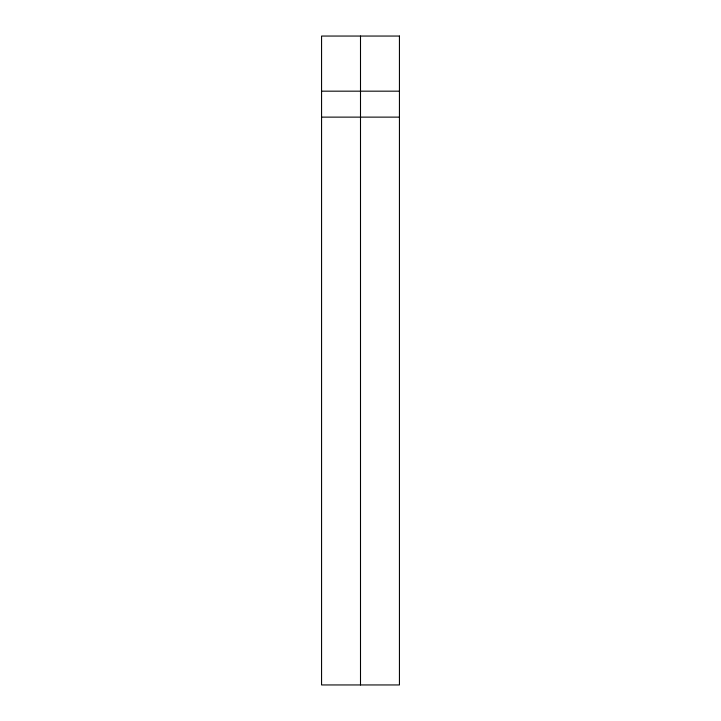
<?xml version="1.0" encoding="UTF-8"?>
<svg xmlns="http://www.w3.org/2000/svg" width="721" height="721" viewBox="0 0 721 721"><rect width="100%" height="100%" fill="white"/><g stroke="black" fill="none" stroke-linecap="round" stroke-linejoin="round"><path stroke-width="1.08" d="M321.566 91.17L399.434 91.17M321.566 117.126L399.434 117.126M360.5 36.05L360.5 684.95M399.434 36.05L321.566 36.05L321.566 684.95L399.434 684.95L399.434 36.05"/></g></svg>
